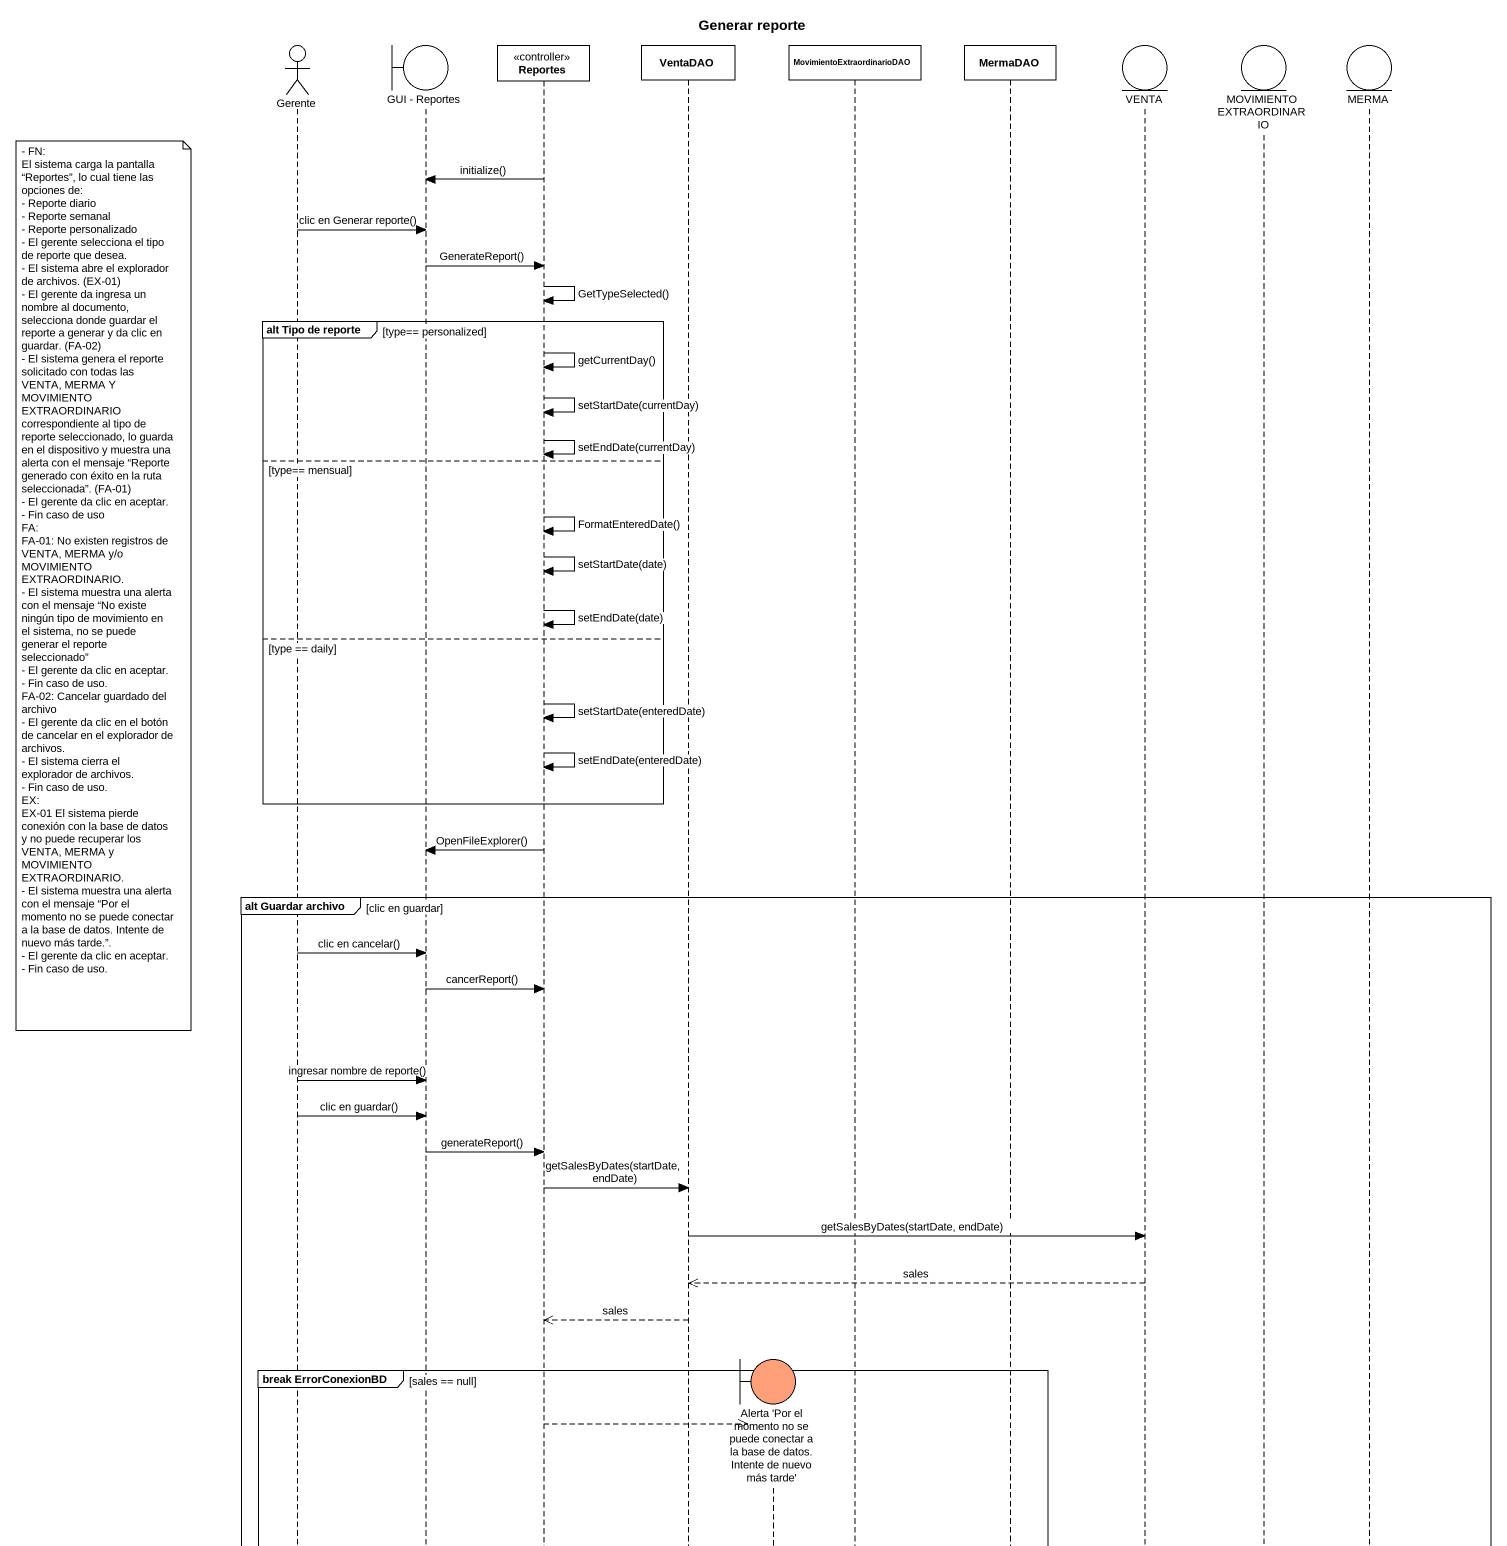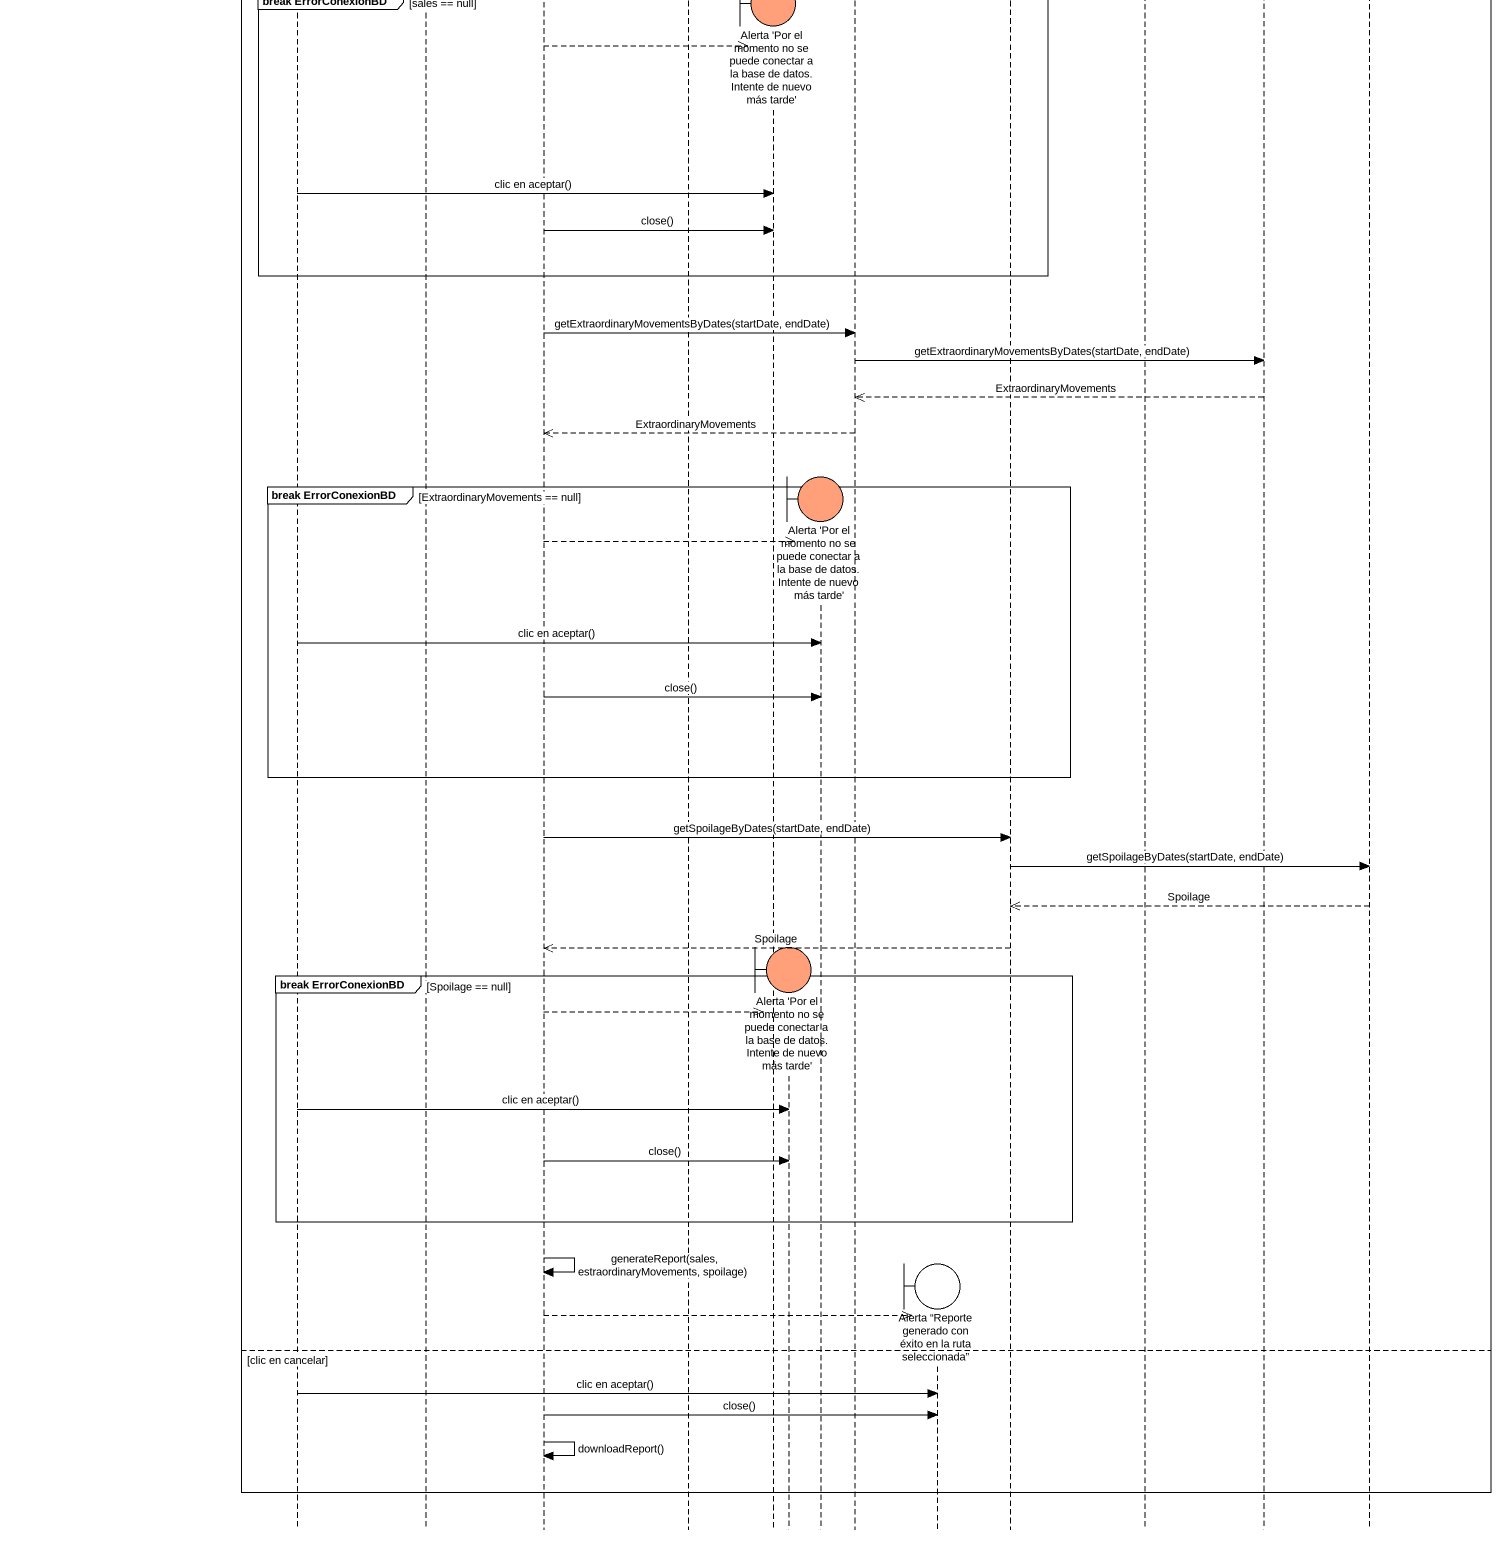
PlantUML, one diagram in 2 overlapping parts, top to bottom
@startuml
title Generar reporte
hide footbox
actor Gerente
boundary "GUI - Reportes" as GUI_Reportes
participant Reportes <<controller>>
participant VentaDAO
boundary "Alerta 'Por el momento no se puede conectar a la base de datos. Intente de nuevo más tarde'" as Alerta_Por_el_momento_no_se #FFA07A
boundary "Alerta 'Por el momento no se puede conectar a la base de datos. Intente de nuevo más tarde'" as Alerta_Por_el_momento_no_se_2 #FFA07A
boundary "Alerta 'Por el momento no se puede conectar a la base de datos. Intente de nuevo más tarde'" as Alerta_Por_el_momento_no_se_3 #FFA07A
participant MovimientoExtraordinarioDAO
boundary "Alerta “Reporte generado con éxito en la ruta seleccionada”" as Alerta_Reporte_generado_con
participant MermaDAO
entity VENTA
entity "MOVIMIENTO EXTRAORDINARIO" as MOVIMIENTO_EXTRAORDINARIO
entity MERMA

Reportes -> GUI_Reportes : initialize()
Gerente -> GUI_Reportes : clic en Generar reporte()
GUI_Reportes -> Reportes : GenerateReport()
Reportes -> Reportes : GetTypeSelected()
group alt Tipo de reporte [type== personalized]
  Reportes -> Reportes : getCurrentDay()
  Reportes -> Reportes : setStartDate(currentDay)
  Reportes -> Reportes : setEndDate(currentDay)
else type== mensual
  Reportes -> Reportes : FormatEnteredDate()
  Reportes -> Reportes : setStartDate(date)
  note left of Gerente
    - FN:
    El sistema carga la pantalla “Reportes”, lo cual tiene las opciones de:
    - Reporte diario
    - Reporte semanal
    - Reporte personalizado
    - El gerente selecciona el tipo de reporte que desea.
    - El sistema abre el explorador de archivos. (EX-01)
    - El gerente da ingresa un nombre al documento, selecciona donde guardar el reporte a generar y da clic en guardar. (FA-02)
    - El sistema genera el reporte solicitado con todas las VENTA, MERMA Y MOVIMIENTO EXTRAORDINARIO correspondiente al tipo de reporte seleccionado, lo guarda en el dispositivo y muestra una alerta con el mensaje “Reporte generado con éxito en la ruta seleccionada”. (FA-01)
    - El gerente da clic en aceptar.
    - Fin caso de uso
    FA:
    FA-01: No existen registros de VENTA, MERMA y/o MOVIMIENTO EXTRAORDINARIO.
    - El sistema muestra una alerta con el mensaje “No existe ningún tipo de movimiento en el sistema, no se puede generar el reporte seleccionado”
    - El gerente da clic en aceptar.
    - Fin caso de uso.
    FA-02: Cancelar guardado del archivo
    - El gerente da clic en el botón de cancelar en el explorador de archivos.
    - El sistema cierra el explorador de archivos.
    - Fin caso de uso.
    EX:
    EX-01 El sistema pierde conexión con la base de datos y no puede recuperar los VENTA, MERMA y MOVIMIENTO EXTRAORDINARIO.
    - El sistema muestra una alerta con el mensaje “Por el momento no se puede conectar a la base de datos. Intente de nuevo más tarde.”.
    - El gerente da clic en aceptar.
    - Fin caso de uso.
  end note
  Reportes -> Reportes : setEndDate(date)
else type == daily
  Reportes -> Reportes : setStartDate(enteredDate)
  Reportes -> Reportes : setEndDate(enteredDate)
end
Reportes -> GUI_Reportes : OpenFileExplorer()
group alt Guardar archivo [clic en guardar]
  Gerente -> GUI_Reportes : clic en cancelar()
  GUI_Reportes -> Reportes : cancerReport()
  Gerente -> GUI_Reportes : ingresar nombre de reporte()
  Gerente -> GUI_Reportes : clic en guardar()
  GUI_Reportes -> Reportes : generateReport()
  Reportes -> VentaDAO : getSalesByDates(startDate, endDate)
  VentaDAO -> VENTA : getSalesByDates(startDate, endDate)
  VENTA -->> VentaDAO : sales
  VentaDAO -->> Reportes : sales
  group break ErrorConexionBD [sales == null]
    Reportes -->> Alerta_Por_el_momento_no_se **
    Gerente -> Alerta_Por_el_momento_no_se : clic en aceptar()
    Reportes -> Alerta_Por_el_momento_no_se : close()
  end
  Reportes -> MovimientoExtraordinarioDAO : getExtraordinaryMovementsByDates(startDate, endDate)
  MovimientoExtraordinarioDAO -> MOVIMIENTO_EXTRAORDINARIO : getExtraordinaryMovementsByDates(startDate, endDate)
  MOVIMIENTO_EXTRAORDINARIO -->> MovimientoExtraordinarioDAO : ExtraordinaryMovements
  MovimientoExtraordinarioDAO -->> Reportes : ExtraordinaryMovements
  group break ErrorConexionBD [ExtraordinaryMovements == null]
    Reportes -->> Alerta_Por_el_momento_no_se_3 **
    Gerente -> Alerta_Por_el_momento_no_se_3 : clic en aceptar()
    Reportes -> Alerta_Por_el_momento_no_se_3 : close()
  end
  Reportes -> MermaDAO : getSpoilageByDates(startDate, endDate)
  MermaDAO -> MERMA : getSpoilageByDates(startDate, endDate)
  MERMA -->> MermaDAO : Spoilage
  MermaDAO -->> Reportes : Spoilage
  group break ErrorConexionBD [Spoilage == null]
    Reportes -->> Alerta_Por_el_momento_no_se_2 **
    Gerente -> Alerta_Por_el_momento_no_se_2 : clic en aceptar()
    Reportes -> Alerta_Por_el_momento_no_se_2 : close()
  end
  Reportes -> Reportes : generateReport(sales, estraordinaryMovements, spoilage)
  Reportes -->> Alerta_Reporte_generado_con **
else clic en cancelar
  Gerente -> Alerta_Reporte_generado_con : clic en aceptar()
  Reportes -> Alerta_Reporte_generado_con : close()
  Reportes -> Reportes : downloadReport()
end
@enduml
